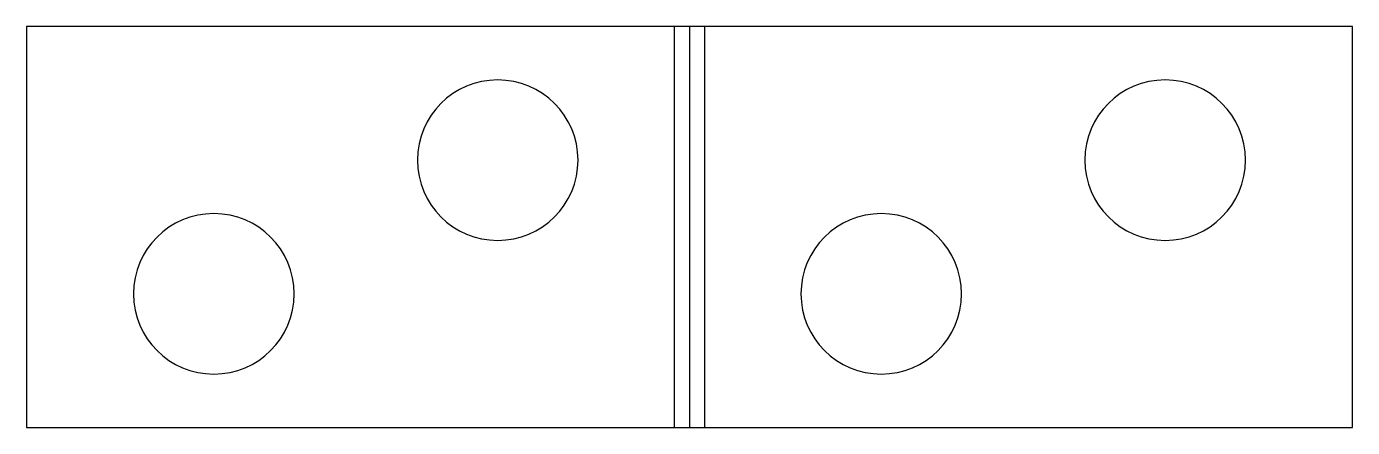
# Model space of a CAD drawing. Header units: millimetres. Extents: x 0 to 49.5, y 0 to 15.
import ezdxf

# ---------------------------------------------------------------- set-up
doc = ezdxf.new("R2010")
doc.units = ezdxf.units.MM

msp = doc.modelspace()

# ---------------------------------------------------------------- linework, layer by layer
at = {"layer": 'BEND'}
msp.add_line((24.772, 15), (24.772, 0), dxfattribs=at)
at = {"layer": 'BEND_EXTENT'}
for p, q in [((24.212, 0), (24.212, 15)), ((25.333, 15), (25.333, 0))]:
    msp.add_line(p, q, dxfattribs=at)
at = {"layer": 'INTERIOR_PROFILES', "extrusion": (0, 0, -1)}
for centre in [(-17.606, 10), (-42.544, 10), (-7, 5), (-31.938, 5)]:
    msp.add_circle(centre, 3, dxfattribs=at)
at = {"layer": 'OUTER_PROFILES'}
msp.add_lwpolyline([(0, 15), (0, 0), (49.544, 0), (49.544, 15)], close=True, dxfattribs=at)

doc.saveas('drawing.dxf')
